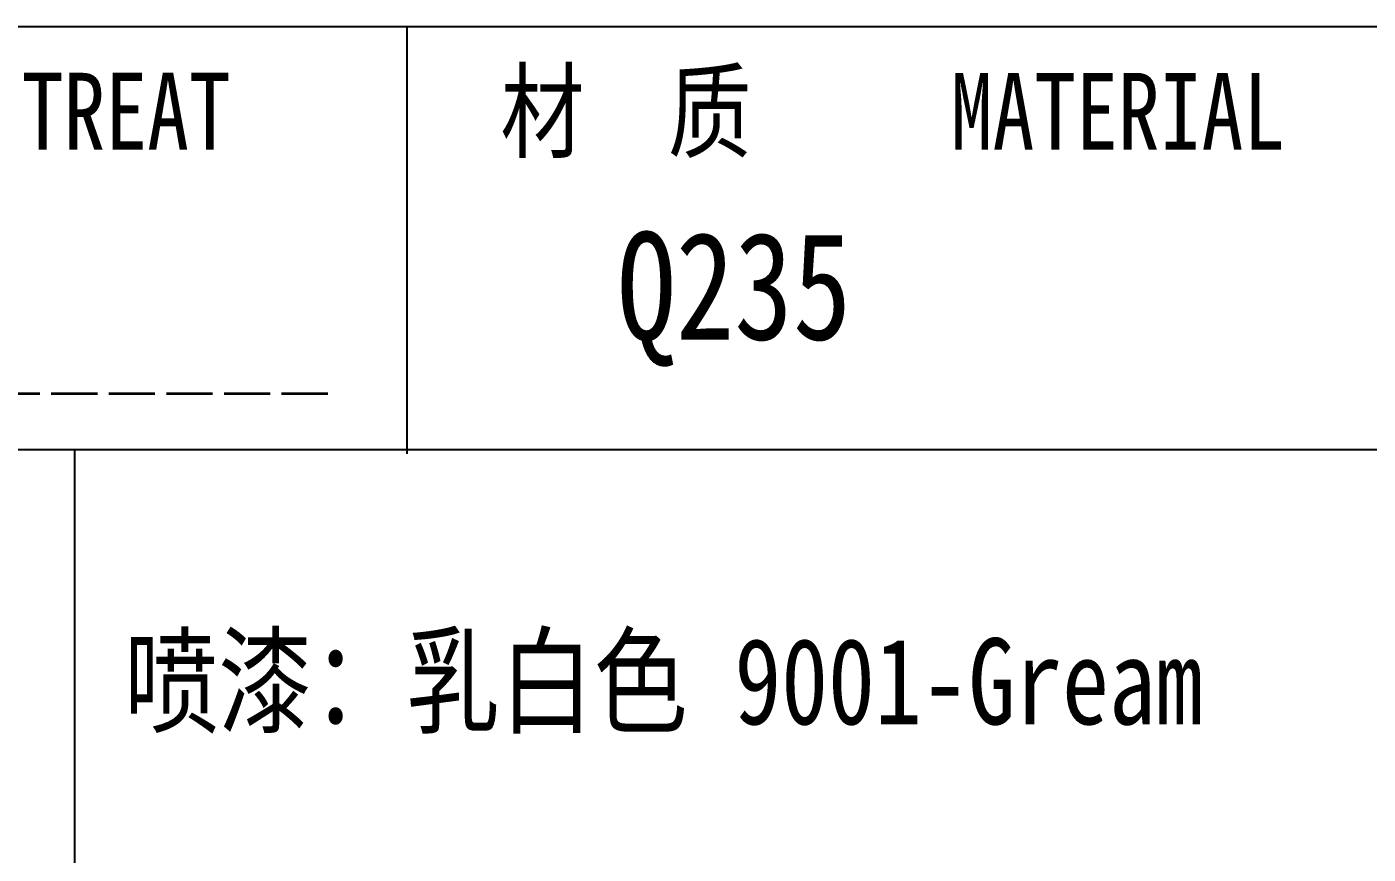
# Model space of a CAD drawing. Header units: millimetres. Extents: x -49992 to 104182, y -50696 to 36476.
# Drawn here: x -48587.9 to -48544.23, y 35690.04 to 35716.96 of the extents above; entities that cross this region are included whole.
import ezdxf
from ezdxf.enums import TextEntityAlignment as Align

# ---------------------------------------------------------------- set-up
doc = ezdxf.new("R2010")
doc.units = ezdxf.units.MM
doc.header["$LTSCALE"] = 0.5
doc.linetypes.add('AM_ISO02W050x2', pattern=[3.75, 3, -0.75])
doc.layers.add('图\\M+19E79\\M+195B6\\M+18E9A', color=7, linetype='Continuous')
doc.layers.add('材质', color=7, linetype='Continuous')
doc.layers.add('图框', color=7, linetype='Continuous', lineweight=18)
doc.layers.add('粗虚线', color=6, linetype='AM_ISO02W050x2', lineweight=35)
doc.styles.add('国标', font='simfang.ttf', dxfattribs={"width": 0.8})

# ---------------------------------------------------------------- blocks, each defined once
blk = doc.blocks.new('GZDEH零件A4图框V01版')
at = {"layer": '图\\M+19E79\\M+195B6\\M+18E9A', "color": 9}
for p, q in [((205, 58), (25, 58)), ((57.5, 58), (57.5, 44.108)), ((25, 44.25), (205, 44.25)), ((46.68, 44.25), (46.68, 30.5))]:
    blk.add_line(p, q, dxfattribs=at)
at = {"layer": '图\\M+19E79\\M+195B6\\M+18E9A', "color": 9, "style": '国标', "width": 0.8}
blk.add_text('材  质', height=2.5, dxfattribs=at).set_placement((60.547, 54.001))
for s, p in [('HEAT TREAT', (44.964, 54.005)), ('MATERIAL', (80.646, 54.001))]:
    blk.add_text(s, height=2.5, dxfattribs=at).set_placement(p, align=Align.CENTER)
blk = doc.blocks.new('DEH A4')
at = {"layer": '图框'}
blk.add_blockref('GZDEH零件A4图框V01版', (0, 0), dxfattribs=at)

msp = doc.modelspace()

# ---------------------------------------------------------------- linework, layer by layer
at = {"layer": '粗虚线'}
msp.add_line((-48605.851, 35705.027), (-48577.99, 35705.027), dxfattribs=at)

# ---------------------------------------------------------------- block references
at = {"layer": '图框'}
msp.add_blockref('DEH A4', (-48633.026, 35658.955), dxfattribs=at)

# ---------------------------------------------------------------- texts
at = {"layer": '材质', "color": 3, "style": '国标', "width": 0.8}
msp.add_text('Q235', height=3.5, dxfattribs=at).set_placement((-48564.867, 35706.775), align=Align.CENTER)
msp.add_text('喷漆：乳白色 9001-Gream', height=2.8, dxfattribs=at).set_placement((-48584.72, 35694.26))

doc.saveas('drawing.dxf')
